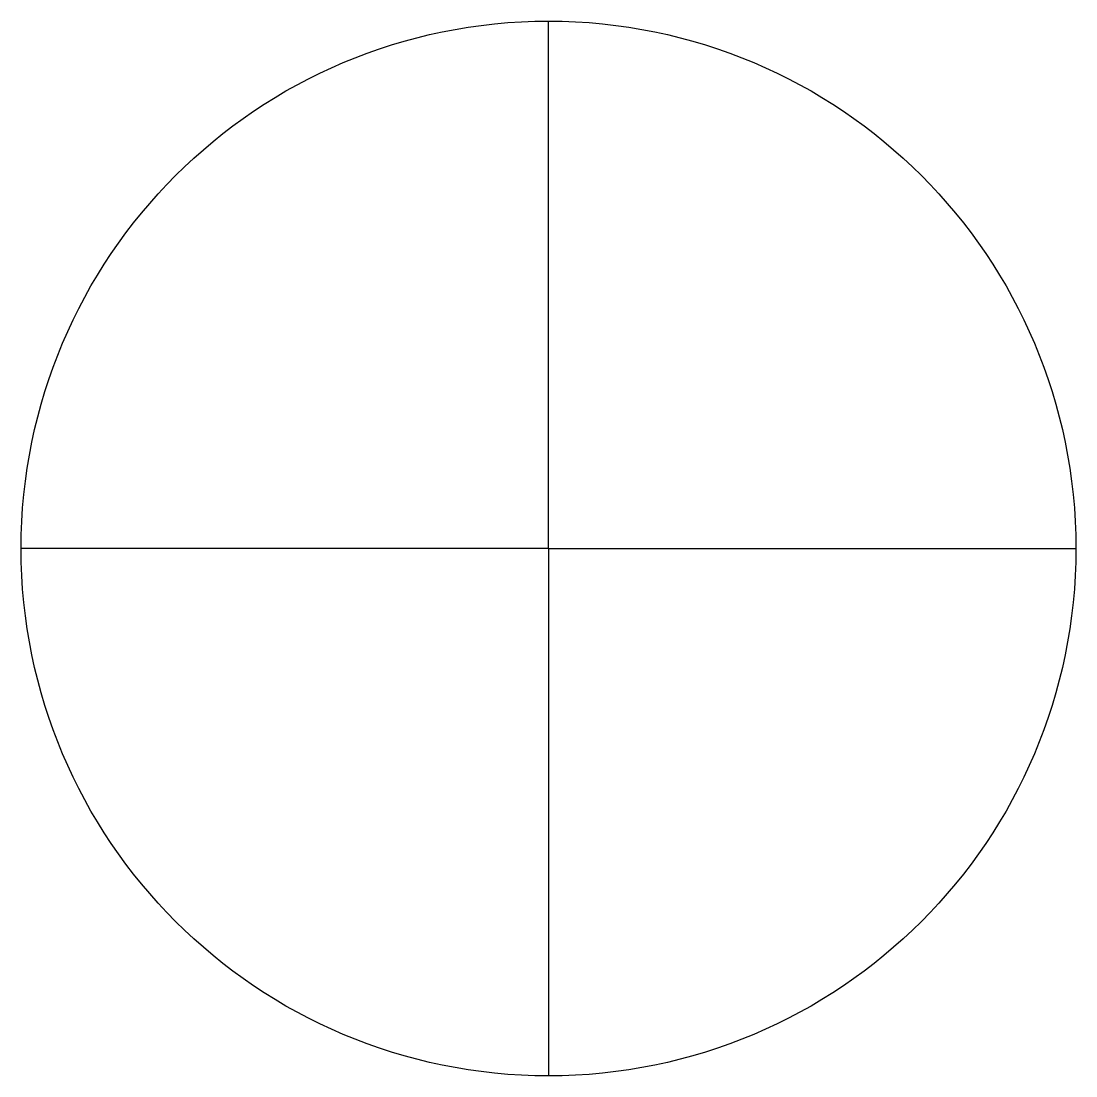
# Model space of a CAD drawing. Header units: millimetres. Extents: x -7.5 to -6.5, y -1.5 to -0.5.
import ezdxf

# ---------------------------------------------------------------- set-up
doc = ezdxf.new("R2010")
doc.units = ezdxf.units.MM
doc.layers.get('0').update_dxf_attribs({"linetype": 'CONTINUOUS'})

msp = doc.modelspace()

# ---------------------------------------------------------------- linework, layer by layer
for q in [(-7, -0.5), (-7.5, -1), (-7, -1.5), (-6.5, -1)]:
    msp.add_line((-7, -1), q)
msp.add_circle((-7, -1), 0.5)
msp.add_circle((-7, -1), 0.5)

doc.saveas('drawing.dxf')
